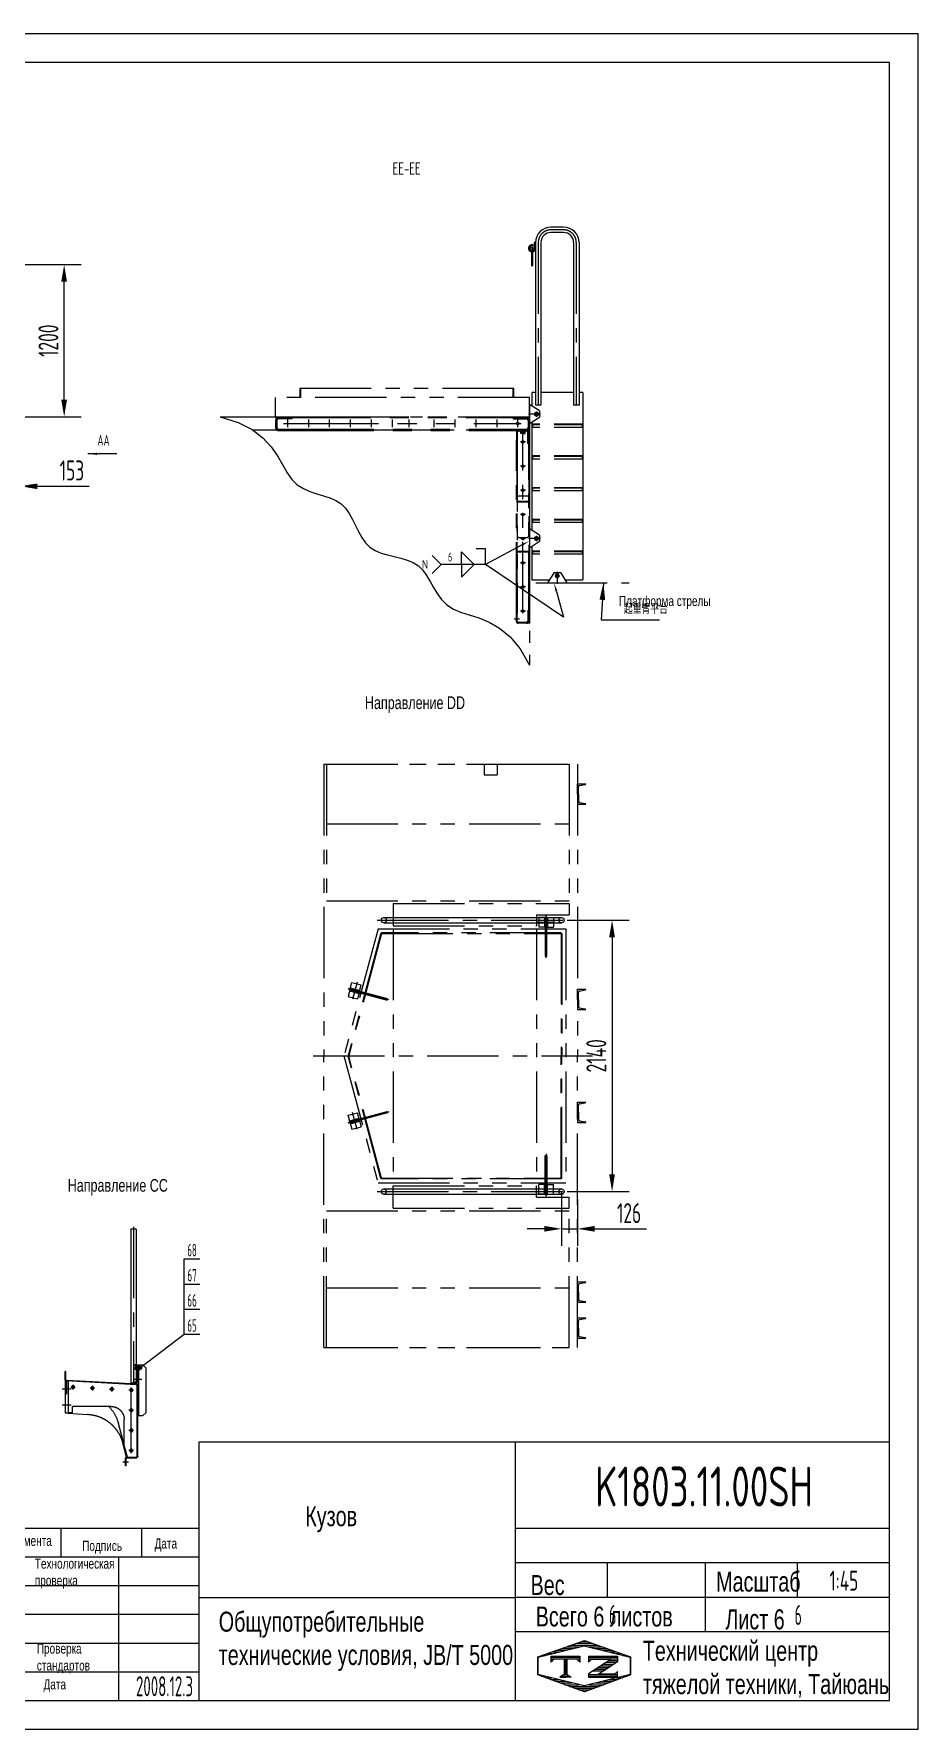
# Model space of a CAD drawing. Header units: millimetres. Extents: x 0 to 18900, y 0 to 13365.
# Drawn here: x 11930 to 18900, y 0 to 13365 of the extents above; entities that cross this region are included whole.
import ezdxf
from ezdxf.enums import TextEntityAlignment as Align

# ---------------------------------------------------------------- set-up
doc = ezdxf.new("R2010")
doc.units = ezdxf.units.MM
doc.header["$LTSCALE"] = 450
for name, pattern in [('F', [0.75, 0.5, -0.25]), ('G', [2, 1.25, -0.25, 0.25, -0.25]), ('K', [2.5, 1.25, -0.25, 0.25, -0.25, 0.25, -0.25])]:
    doc.linetypes.add(name, pattern=pattern)
for name, color, linetype in [('01', 7, 'Continuous'), ('02', 1, 'Continuous'), ('04', 2, 'F'), ('05', 4, 'G'), ('07', 6, 'K'), ('08', 1, 'Continuous'), ('11', 3, 'Continuous'), ('13', 3, 'Continuous'), ('THICK', 7, 'Continuous')]:
    doc.layers.add(name, color=color, linetype=linetype)
doc.styles.get("Standard").update_dxf_attribs({"font": 'isocp', "width": 0.707, "bigfont": 'intecad.shx'})
doc.dimstyles.new('INTE', dxfattribs={"dimscale": 45, "dimtxt": 3.5, "dimasz": 3, "dimexe": 3, "dimexo": 0, "dimgap": 1, "dimtad": 1, "dimdec": 0, "dimdsep": 46, "dimtxsty": 'Standard', "dimcen": 0, "dimclrd": 1, "dimclre": 1, "dimclrt": 3, "dimadec": 0, "dimazin": 0, "dimtfac": 1, "dimtdec": 0, "dimtmove": 0, "dimatfit": 0, "dimfxl": 1, "dimarcsym": 0})

# ---------------------------------------------------------------- blocks, each defined once
blk = doc.blocks.new('10')
at = {"layer": '07', "color": 6, "linetype": 'K'}
for p, q in [((10906, 5374), (10881, 5349)), ((10881, 4999), (10881, 5349)), ((10946, 5374), (10906, 5374)), ((10937, 4974), (10937, 5374)), ((10946, 4652), (10946, 5374)), ((10946, 5222), (11509, 5252)), ((10951, 5213), (10956, 5218)), ((10951, 4652), (10951, 5213)), ((10956, 5218), (11514, 5247)), ((11090, 5225), (11096, 5225)), ((11220, 5232), (11226, 5232)), ((11373, 5240), (11379, 5240)), ((11456, 5216), (11456, 5181)), ((11494, 5246), (11494, 4992)), ((11507, 5247), (11507, 5145)), ((11513, 5257), (11513, 5323)), ((11513, 5323), (11518, 5323)), ((11514, 5247), (11519, 5242)), ((11518, 5257), (11518, 5323)), ((11519, 5242), (11519, 4993)), ((10979, 5175), (11017, 5175)), ((10997, 4678), (10997, 5195)), ((11168, 5183), (11133, 5183)), ((11150, 5200), (11150, 5165)), ((11321, 5191), (11286, 5191)), ((11303, 5208), (11303, 5173)), ((11474, 5199), (11439, 5199)), ((11471, 5183), (11541, 5183)), ((11519, 5145), (11507, 5145)), ((10906, 4974), (10881, 4999)), ((10946, 4974), (10906, 4974)), ((10979, 5016), (11017, 5016)), ((11155, 5046), (11461, 5046)), ((11494, 4992), (11343, 4984)), ((11461, 4995), (11461, 5046)), ((11461, 4995), (11494, 4995)), ((11471, 5056), (11541, 5056)), ((11494, 4993), (11519, 4993)), ((10979, 4857), (11017, 4857)), ((11053, 4742), (11053, 4944)), ((11053, 4744), (11098, 4912)), ((10979, 4698), (11017, 4698)), ((11027, 4647), (11053, 4742)), ((11035, 4647), (11065, 4759)), ((11032, 4647), (10956, 4647)), ((11032, 4642), (10956, 4642)), ((11018, 4606), (11063, 4606)), ((11037, 4577), (11037, 4637)), ((11037, 4577), (11042, 4577)), ((11042, 4577), (11042, 4637))]:
    blk.add_line(p, q, dxfattribs=at)
for centre in [(10997, 5175), (11150, 5183), (11303, 5191), (11456, 5199), (10997, 5016), (10997, 4857), (10997, 4698)]:
    blk.add_circle(centre, 11, dxfattribs=at)
for centre, radius, start, end in [((10956, 5213), 10, 93, 180), ((10956, 5213), 5, 93, 180), ((11508, 5257), 10, 273, 0), ((11508, 5257), 5, 273, 0), ((11155, 4944), 102, 90, 180), ((11359, 4680), 305, 93, 165), ((11393, 4833), 305, 135.6993, 165), ((10956, 4652), 10, 180, 270), ((10956, 4652), 5, 180, 270), ((11032, 4637), 10, 0, 90), ((11032, 4637), 5, 0, 90)]:
    blk.add_arc(centre, radius, start, end, dxfattribs=at)
blk = doc.blocks.new('*D121')
at = {"layer": '08', "color": 1, "lineweight": -2}
for p, q in [((16135, 6378), (16623, 6378)), ((16488, 6243), (16488, 4373)), ((16135, 4238), (16623, 4238))]:
    blk.add_line(p, q, dxfattribs=at)
at = {"layer": '08', "color": 1}
for points in [[(16465, 6243), (16510, 6243), (16488, 6378)], [(16465, 4373), (16510, 4373), (16488, 4238)]]:
    blk.add_solid(points, dxfattribs=at)
at = {"layer": 'Defpoints', "color": 0}
for p in [(16135, 6378), (16135, 4238), (16488, 4238)]:
    blk.add_point(p, dxfattribs=at)
at = {"layer": '08', "color": 3, "insert": (16364, 5308), "char_height": 157.5, "attachment_point": 5, "rotation": 90}
blk.add_mtext('2140', dxfattribs=at)
blk = doc.blocks.new('*D122')
at = {"layer": '08', "color": 1, "lineweight": -2}
for p, q in [((16089, 4238), (16089, 3809)), ((16215, 4179), (16215, 3809)), ((15954, 3944), (15819, 3944)), ((16089, 3944), (16215, 3944)), ((16350, 3944), (16758, 3944))]:
    blk.add_line(p, q, dxfattribs=at)
at = {"layer": '08', "color": 1}
for points in [[(15954, 3967), (15954, 3922), (16089, 3944)], [(16350, 3967), (16350, 3922), (16215, 3944)]]:
    blk.add_solid(points, dxfattribs=at)
at = {"layer": 'Defpoints', "color": 0}
for p in [(16089, 4238), (16215, 4179), (16215, 3944)]:
    blk.add_point(p, dxfattribs=at)
at = {"layer": '08', "color": 3, "insert": (16622, 4068), "char_height": 157.5, "attachment_point": 5}
blk.add_mtext('126', dxfattribs=at)
blk = doc.blocks.new('12')
at = {"layer": '07', "color": 6, "linetype": 'K'}
for p, q in [((14946, 9408), (13260, 9408)), ((13260, 9408), (13260, 9337)), ((13265, 9408), (13265, 9337)), ((14941, 9337), (14941, 9408)), ((14946, 9337), (14946, 9408)), ((15068, 9337), (13068, 9337)), ((13161, 9164), (13161, 9105)), ((13326, 9164), (13326, 9105)), ((13491, 9164), (13491, 9105)), ((13656, 9164), (13656, 9105)), ((13821, 9164), (13821, 9105)), ((13986, 9164), (13986, 9105)), ((14119, 9164), (14119, 9105)), ((14316, 9164), (14316, 9105)), ((14481, 9164), (14481, 9105)), ((14646, 9164), (14646, 9105)), ((14811, 9164), (14811, 9105)), ((14976, 9164), (14976, 9105)), ((14966, 9064), (14966, 9002)), ((14966, 7635), (14966, 9002)), ((14966, 9002), (14972, 9002)), ((14969, 9072), (14969, 7565)), ((15063, 9072), (14969, 9072)), ((14971, 7635), (14971, 9002)), ((14982, 9072), (14972, 9062)), ((14972, 9064), (14972, 9002)), ((14972, 9002), (14972, 7635)), ((15049, 9078), (14980, 9078)), ((15049, 9072), (14980, 9072)), ((15037, 8988), (14999, 8988)), ((15001, 9054), (15001, 9072)), ((15017, 9054), (15001, 9054)), ((15007, 9054), (15007, 9072)), ((15017, 7637), (15017, 9087)), ((15017, 9054), (15034, 9054)), ((15027, 9054), (15027, 9072)), ((15034, 9054), (15034, 9072)), ((15047, 9072), (15057, 9062)), ((15057, 8976), (15057, 9064)), ((15057, 8976), (15063, 8976)), ((15063, 9078), (15063, 7559)), ((15063, 9078), (15068, 9078)), ((15063, 7565), (15063, 9072)), ((15063, 8976), (15063, 9064)), ((15068, 9078), (15068, 7559)), ((15068, 8968), (15068, 8971)), ((15068, 8968), (15068, 8714)), ((15037, 8797), (14999, 8797)), ((14972, 8552), (14982, 8562)), ((14982, 8562), (15053, 8562)), ((15037, 8607), (14999, 8607)), ((15053, 8562), (15063, 8552)), ((15068, 8613), (15068, 8616)), ((15068, 8613), (15068, 8359)), ((15063, 8519), (14972, 8519)), ((15063, 8513), (14972, 8513)), ((14982, 8519), (14982, 8513)), ((15053, 8519), (15053, 8513)), ((15037, 8416), (14999, 8416)), ((14972, 8245), (14982, 8235)), ((14982, 8235), (15053, 8235)), ((15037, 8226), (14999, 8226)), ((15053, 8235), (15063, 8245)), ((15063, 8124), (14972, 8124)), ((15063, 8118), (14972, 8118)), ((14982, 8124), (14982, 8118)), ((15037, 8035), (14999, 8035)), ((15053, 8124), (15053, 8118)), ((15037, 7845), (14999, 7845)), ((14966, 7635), (14972, 7635)), ((14966, 7573), (14966, 7635)), ((14972, 7573), (14972, 7635)), ((15037, 7654), (14999, 7654)), ((15057, 7661), (15063, 7661)), ((15057, 7661), (15057, 7573)), ((15063, 7661), (15063, 7573)), ((14991, 7591), (14949, 7591)), ((14969, 7565), (15063, 7565)), ((14982, 7565), (14972, 7575)), ((15049, 7565), (14980, 7565)), ((15049, 7559), (14980, 7559)), ((15047, 7565), (15057, 7575)), ((15063, 7559), (15068, 7559))]:
    blk.add_line(p, q, dxfattribs=at)
at = {"layer": '07', "color": 6, "linetype": 'K', "ltscale": 1.333333}
for p, q in [((13068, 9180), (13068, 9337)), ((15068, 9186), (15068, 9337)), ((13068, 9186), (15068, 9186)), ((13068, 9180), (13068, 9186)), ((13068, 9180), (15068, 9180)), ((13068, 9158), (13068, 9101)), ((13072, 9180), (13072, 9083)), ((13078, 9158), (13078, 9101)), ((13195, 9171), (13091, 9171)), ((13091, 9088), (15045, 9088)), ((13130, 9134), (15004, 9134)), ((13195, 9180), (13195, 9171)), ((13195, 9088), (13195, 9078)), ((14941, 9180), (14941, 9171)), ((14941, 9171), (15045, 9171)), ((14941, 9088), (14941, 9078)), ((14976, 9164), (14976, 9105)), ((15058, 9158), (15058, 9101)), ((15063, 9180), (15063, 9083)), ((15068, 9180), (15068, 9186)), ((15068, 9158), (15068, 9101)), ((13072, 9083), (15063, 9083)), ((13091, 9078), (15045, 9078)), ((13091, 9078), (13195, 9078)), ((15045, 9078), (14941, 9078))]:
    blk.add_line(p, q, dxfattribs=at)
at = {"layer": '07', "color": 6, "linetype": 'K', "ltscale": 0.833333}
for p, q in [((12632, 9185), (15068, 9185)), ((15068, 9185), (15068, 7228)), ((15068, 9185), (15068, 8387)), ((12883, 9084), (15068, 9084))]:
    blk.add_line(p, q, dxfattribs=at)
at = {"layer": '07', "color": 6, "linetype": 'K'}
blk.add_lwpolyline([(12632, 9185), (12773, 9141), (12883, 9085), (12968, 9019), (13032, 8949), (13082, 8878), (13122, 8809), (13158, 8745), (13196, 8692), (13239, 8651), (13288, 8620), (13339, 8597), (13393, 8579), (13445, 8563), (13496, 8547), (13543, 8527), (13585, 8500), (13619, 8465), (13649, 8424), (13674, 8377), (13698, 8329), (13722, 8281), (13747, 8234), (13776, 8193), (13811, 8158), (13852, 8132), (13899, 8112), (13950, 8097), (14002, 8084), (14055, 8072), (14105, 8057), (14152, 8037), (14194, 8011), (14229, 7976), (14258, 7934), (14286, 7888), (14313, 7840), (14342, 7792), (14375, 7747), (14415, 7706), (14465, 7672), (14525, 7647), (14595, 7625), (14671, 7601), (14751, 7568), (14834, 7520), (14916, 7451), (14995, 7356), (15068, 7228)], dxfattribs=at)
for centre in [(14976, 9134), (15017, 8988), (15017, 8797), (15017, 8607), (15017, 8416), (15017, 8226), (15017, 8035), (15017, 7845), (15017, 7654)]:
    blk.add_circle(centre, 9.5, dxfattribs=at)
at = {"layer": '07', "color": 6, "linetype": 'K', "ltscale": 1.333333}
for centre, radius, start, end in [((13091, 9158), 23, 145.6988, 180), ((13091, 9101), 23, 180, 214.3012), ((13091, 9158), 13, 90, 180), ((13091, 9101), 13, 180, 270), ((15045, 9158), 13, 0, 90), ((15045, 9101), 13, 270, 0), ((15045, 9158), 23, 0, 38.5), ((15045, 9101), 23, 321.5, 0), ((13091, 9101), 23, 231.5, 270), ((15045, 9101), 23, 270, 308.5)]:
    blk.add_arc(centre, radius, start, end, dxfattribs=at)
at = {"layer": '07', "color": 6, "linetype": 'K'}
for centre, radius, start, end in [((14980, 9064), 14, 90, 180), ((14980, 9064), 8, 90, 180), ((15049, 9064), 14, 0, 90), ((15049, 9064), 8, 0, 90), ((14980, 7573), 14, 180, 270), ((14980, 7573), 8, 180, 270), ((15049, 7573), 8, 270, 0), ((15049, 7573), 14, 270, 0)]:
    blk.add_arc(centre, radius, start, end, dxfattribs=at)
blk = doc.blocks.new('*U127', base_point=(15068, 8708))
at = {"layer": '01'}
for points in [[(14532, 8624), (14632, 8524), (14532, 8524)], [(14532, 8424), (14632, 8524), (14532, 8524)]]:
    blk.add_lwpolyline(points, close=True, dxfattribs=at)
at = {"layer": '02'}
blk.add_lwpolyline([(15068, 8708, 0, 16, 0), (15007, 8675, 16, 16, 0)], format="xyseb", dxfattribs=at)
for points in [[(14302, 8595), (14372, 8524), (14302, 8453)], [(15007, 8675), (14722, 8524), (14372, 8524)]]:
    blk.add_lwpolyline(points, dxfattribs=at)
at = {"layer": '13', "width": 1.010989}
blk.add_text('N', height=70, dxfattribs=at).set_placement((14222, 8489), (14268, 8489), align=Align.FIT)
at = {"layer": '13', "width": 0.707}
blk.add_text('6', height=70, dxfattribs=at).set_placement((14426, 8547))
blk = doc.blocks.new('*D131')
at = {"layer": '08', "color": 1, "lineweight": -2}
for p, q in [((11670, 10299), (11670, 9664)), ((11535, 9799), (11400, 9799)), ((11670, 9799), (11823, 9799)), ((11823, 9863), (11823, 9664)), ((11958, 9799), (12366, 9799))]:
    blk.add_line(p, q, dxfattribs=at)
at = {"layer": '08', "color": 1}
for points in [[(11535, 9821), (11535, 9776), (11670, 9799)], [(11958, 9821), (11958, 9776), (11823, 9799)]]:
    blk.add_solid(points, dxfattribs=at)
at = {"layer": 'Defpoints', "color": 0}
for p in [(11670, 10299), (11823, 9863), (11823, 9799)]:
    blk.add_point(p, dxfattribs=at)
at = {"layer": '08', "color": 3, "insert": (12230, 9923), "char_height": 157.5, "attachment_point": 5}
blk.add_mtext('153', dxfattribs=at)
blk = doc.blocks.new('*U135')
at = {"layer": '01'}
for p, q in [((0, 16), (-15, 8)), ((-15, 8), (-15, -8)), ((15, 8), (0, 16)), ((15, -8), (15, 8)), ((-15, -8), (0, -16)), ((0, -16), (15, -8))]:
    blk.add_line(p, q, dxfattribs=at)
blk.add_circle((0, 0), 8, dxfattribs=at)
at = {"layer": '02'}
blk.add_arc((0, 0), 10, 264.2551, 185.7395, dxfattribs=at)
at = {"layer": '05'}
for p, q in [((22, 0), (-19, 0)), ((0, 20), (0, -21))]:
    blk.add_line(p, q, dxfattribs=at)
blk = doc.blocks.new('*D145')
at = {"layer": '08', "color": 1, "lineweight": -2}
for p, q in [((10818, 11546), (12304, 11546)), ((12169, 10481), (12169, 11411)), ((10818, 10346), (12304, 10346))]:
    blk.add_line(p, q, dxfattribs=at)
at = {"layer": '08', "color": 1}
for points in [[(12146, 11411), (12191, 11411), (12169, 11546)], [(12146, 10481), (12191, 10481), (12169, 10346)]]:
    blk.add_solid(points, dxfattribs=at)
at = {"layer": 'Defpoints', "color": 0}
for p in [(10818, 11546), (12169, 11546), (10818, 10346)]:
    blk.add_point(p, dxfattribs=at)
at = {"layer": '08', "color": 3, "insert": (12045, 10946), "char_height": 157.5, "attachment_point": 5, "rotation": 90}
blk.add_mtext('1200', dxfattribs=at)
blk = doc.blocks.new('*U157')
at = {"layer": '01'}
for points in [[(415, 292), (25, 292)], [(415, 5), (415, 292)], [(25, 5), (415, 5)]]:
    blk.add_lwpolyline(points, dxfattribs=at)
at = {"layer": '02'}
for points in [[(420, 297), (0, 297)], [(420, 0), (420, 297)], [(0, 0), (420, 0)]]:
    blk.add_lwpolyline(points, dxfattribs=at)
blk = doc.blocks.new('*X161')
at = {"color": 0}
for p, q in [((127.06, 7.8), (132.06, 7.8)), ((127.06, 7.5), (132.06, 7.5)), ((127.06, 7.2), (127.32, 7.2)), ((128.77, 6), (130.57, 6)), ((129.23, 6.3), (131.04, 6.3)), ((129.7, 6.6), (131.51, 6.6)), ((130.16, 6.9), (131.98, 6.9)), ((130.62, 7.2), (132.06, 7.2)), ((127.84, 5.4), (129.64, 5.4)), ((128.3, 5.7), (130.1, 5.7))]:
    blk.add_line(p, q, dxfattribs=at)
blk = doc.blocks.new('*X162')
at = {"color": 0}
for p, q in [((127.06, 4.8), (132.06, 4.8)), ((127.06, 4.5), (132.06, 4.5)), ((131.84, 5.1), (132.06, 5.1))]:
    blk.add_line(p, q, dxfattribs=at)
blk = doc.blocks.new('*X160')
at = {"color": 0}
for p, q in [((122.34, 4.5), (123.72, 4.5)), ((122.82, 4.8), (123.24, 4.8))]:
    blk.add_line(p, q, dxfattribs=at)
blk = doc.blocks.new('*X159')
at = {"color": 0}
for p, q in [((120.53, 7.8), (125.53, 7.8)), ((120.53, 7.5), (125.53, 7.5)), ((120.53, 7.2), (120.79, 7.2)), ((125.27, 7.2), (125.53, 7.2))]:
    blk.add_line(p, q, dxfattribs=at)
blk = doc.blocks.new('*X158')
at = {"color": 0}
for p, q in [((121.52, 9), (123.12, 9)), ((122.38, 9.3), (124.32, 9.3)), ((123.24, 9.6), (125.52, 9.6)), ((124.1, 9.9), (128.52, 9.9)), ((124.97, 10.2), (127.67, 10.2)), ((125.83, 10.5), (126.82, 10.5)), ((127.02, 9.6), (129.37, 9.6)), ((128.22, 9.3), (130.22, 9.3)), ((129.42, 9), (131.07, 9)), ((118.22, 7.8), (118.32, 7.8)), ((118.22, 7.5), (118.27, 7.5)), ((118.22, 7.2), (118.27, 7.2)), ((118.22, 6.9), (118.27, 6.9)), ((118.22, 6.6), (118.27, 6.6)), ((118.22, 6.3), (118.27, 6.3)), ((118.22, 6), (118.27, 6)), ((118.94, 8.1), (119.52, 8.1)), ((119.8, 8.4), (120.72, 8.4)), ((120.66, 8.7), (121.92, 8.7)), ((130.62, 8.7), (131.92, 8.7)), ((131.82, 8.4), (132.77, 8.4)), ((133.02, 8.1), (133.62, 8.1)), ((134.22, 7.8), (134.32, 7.8)), ((134.27, 7.5), (134.32, 7.5)), ((134.27, 7.2), (134.32, 7.2)), ((134.27, 6.9), (134.32, 6.9)), ((134.27, 6.6), (134.32, 6.6)), ((134.27, 6.3), (134.32, 6.3)), ((134.27, 6), (134.32, 6)), ((118.22, 5.7), (118.27, 5.7)), ((118.22, 5.4), (118.27, 5.4)), ((118.22, 5.1), (118.27, 5.1)), ((118.22, 4.8), (118.27, 4.8)), ((118.79, 4.5), (119.42, 4.5)), ((119.61, 4.2), (120.62, 4.2)), ((120.43, 3.9), (121.82, 3.9)), ((121.26, 3.6), (123.02, 3.6)), ((122.08, 3.3), (124.22, 3.3)), ((122.91, 3), (125.42, 3)), ((127.12, 3), (129.7, 3)), ((128.32, 3.3), (130.51, 3.3)), ((129.52, 3.6), (131.32, 3.6)), ((130.72, 3.9), (132.14, 3.9)), ((131.92, 4.2), (132.95, 4.2)), ((133.12, 4.5), (133.76, 4.5)), ((134.27, 5.7), (134.32, 5.7)), ((134.27, 5.4), (134.32, 5.4)), ((134.27, 5.1), (134.32, 5.1)), ((134.27, 4.8), (134.32, 4.8)), ((123.73, 2.7), (128.89, 2.7)), ((124.55, 2.4), (128.07, 2.4)), ((125.38, 2.1), (127.26, 2.1)), ((126.2, 1.8), (126.45, 1.8))]:
    blk.add_line(p, q, dxfattribs=at)

msp = doc.modelspace()

# ---------------------------------------------------------------- linework, layer by layer
for p, q in [((15853.1, 11661), (15853.1, 11539.1)), ((15860.5, 11661), (15860.5, 11539.1)), ((15874.8, 11720.3), (15874.8, 11675.3)), ((15917, 10393), (15836, 10443.5)), ((15836, 10443.5), (15836, 10291.5)), ((15917, 10342), (15836, 10291.5)), ((15917, 10393), (15917, 10342)), ((15917, 9413), (15836, 9463.5)), ((15836, 9463.5), (15836, 9311.5)), ((15917, 9362), (15836, 9311.5)), ((15917, 9413), (15917, 9362)), ((16030.5, 9118.5), (15980, 9037.5)), ((16030.5, 9118.5), (16081.5, 9118.5)), ((16081.5, 9118.5), (16132, 9037.5)), ((15980, 9037.5), (16132, 9037.5)), ((12737.8, 2871.8), (12715.8, 2871.8)), ((12715.8, 2871.8), (12715.8, 2866.8)), ((12737.8, 2866.8), (12715.8, 2866.8)), ((12743.8, 2742.8), (12743.8, 2860.8)), ((12748.8, 2742.8), (12748.8, 2860.8)), ((12715.8, 2736.8), (12737.8, 2736.8)), ((12715.8, 2736.8), (12715.8, 2731.8)), ((12715.8, 2731.8), (12737.8, 2731.8))]:
    msp.add_line(p, q)
for centre, radius, start, end in [((15856.8, 11661), 3.7, 0, 180), ((15856.8, 11539.1), 3.7, 180, 0), ((12737.8, 2860.8), 11, 0, 90), ((12737.8, 2860.8), 6, 0, 90), ((12737.8, 2742.8), 6, 270, 0), ((12737.8, 2742.8), 11, 270, 0)]:
    msp.add_arc(centre, radius, start, end)
at = {"layer": '01'}
for p, q in [((16106, 11841.5), (16006, 11841.5)), ((16106, 11799.2), (16006, 11799.2)), ((15884.8, 11720.3), (15884.8, 10437.5)), ((15927.1, 11720.3), (15927.1, 10437.5)), ((16184.8, 11720.3), (16184.8, 10437.5)), ((16227.1, 11720.3), (16227.1, 10437.5)), ((15856, 10537.5), (15856, 10431)), ((15927.1, 10437.5), (15884.8, 10437.5)), ((16184.8, 10537.5), (15927.1, 10537.5)), ((16227.1, 10437.5), (16184.8, 10437.5)), ((16256, 10537.5), (16227.1, 10537.5)), ((16256, 10537.5), (16256, 9061.5)), ((15856, 10303.9), (15856, 9451)), ((15856, 9323.9), (15856, 9061.5)), ((15856, 9061.5), (15995, 9061.5)), ((16117, 9061.5), (16256, 9061.5)), ((14688.9, 6398.9), (16088.9, 6398.9)), ((14688.9, 6356.9), (16088.9, 6356.9)), ((14688.9, 4258.9), (16088.9, 4258.9)), ((14688.9, 4216.9), (16088.9, 4216.9)), ((12737.7, 2858.5), (12728.9, 2858.5)), ((12728.9, 2858.5), (12728.9, 2846.8)), ((12728.9, 2853.8), (12737.7, 2853.8)), ((12728.9, 2835.1), (12728.9, 2846.8)), ((12728.9, 2839.8), (12737.7, 2839.8)), ((12737.7, 2835.1), (12728.9, 2835.1)), ((12737.7, 2846.8), (12737.7, 2858.5)), ((12737.7, 2857.5), (12741.3, 2857.5)), ((12737.7, 2846.8), (12737.7, 2857.5)), ((12741.3, 2846.8), (12737.7, 2848.9)), ((12737.7, 2846.8), (12737.7, 2836.1)), ((12737.7, 2846.8), (12737.7, 2835.1)), ((12737.7, 2846.8), (12741.3, 2844.7)), ((12737.7, 2836.1), (12741.3, 2836.1)), ((12743.8, 2860.8), (12741.3, 2860.8)), ((12741.3, 2860.8), (12741.3, 2846.8)), ((12741.3, 2857.5), (12741.3, 2846.8)), ((12741.3, 2836.1), (12741.3, 2846.8)), ((12741.3, 2832.8), (12741.3, 2846.8)), ((12743.8, 2832.8), (12741.3, 2832.8)), ((12743.8, 2846.8), (12743.8, 2860.8)), ((12743.8, 2846.8), (12743.8, 2832.8)), ((12748.8, 2853.8), (12757.8, 2853.8)), ((12748.8, 2839.8), (12757.8, 2839.8)), ((12757.8, 2858.5), (12770.6, 2858.5)), ((12757.8, 2846.8), (12757.8, 2858.5)), ((12757.8, 2853.8), (12770.6, 2853.8)), ((12757.8, 2846.8), (12757.8, 2835.1)), ((12757.8, 2839.8), (12770.6, 2839.8)), ((12757.8, 2835.1), (12770.6, 2835.1)), ((12770.6, 2858.5), (12770.6, 2846.8)), ((12770.6, 2853.8), (12777.7, 2853.8)), ((12770.6, 2835.1), (12770.6, 2846.8)), ((12770.6, 2839.8), (12777.7, 2839.8)), ((12777.7, 2853.8), (12777.7, 2846.8)), ((12777.7, 2839.8), (12777.7, 2846.8))]:
    msp.add_line(p, q, dxfattribs=at)
at = {"layer": '01', "color": 7, "linetype": 'Continuous'}
for p, q in [((15884.8, 11720.3), (15874.8, 11720.3)), ((15884.8, 11720.3), (15884.8, 11675.3)), ((15884.8, 10537.5), (15856, 10537.5)), ((15490.1, 9306.1), (15416.3, 9306.1)), ((15490.1, 9182.4), (15490.1, 9306.1)), ((12736.8, 3941.8), (12694.8, 3941.8)), ((12694.8, 3941.8), (12694.8, 2726.8)), ((12736.8, 3941.8), (12736.8, 2871.8)), ((12736.8, 2866.8), (12736.8, 2858.5)), ((12736.8, 2835.1), (12736.8, 2736.8)), ((12736.8, 2726.8), (12694.8, 2726.8)), ((12736.8, 2731.8), (12736.8, 2726.8))]:
    msp.add_line(p, q, dxfattribs=at)
at = {"layer": '01'}
for points in [[(15300.1, 9282.4), (15400.1, 9182.4), (15300.1, 9182.4)], [(15300.1, 9082.4), (15400.1, 9182.4), (15300.1, 9182.4)]]:
    msp.add_lwpolyline(points, close=True, dxfattribs=at)
for centre in [(14688.9, 6377.9), (16088.9, 6377.9), (14688.9, 4237.9), (16088.9, 4237.9)]:
    msp.add_circle(centre, 21, dxfattribs=at)
at = {"layer": '01', "color": 7, "linetype": 'Continuous'}
for centre, radius, start, end in [((16006, 11720.3), 121.2, 90, 180), ((16006, 11720.3), 78.8, 90, 180), ((16106, 11720.3), 121.2, 0, 90), ((16106, 11720.3), 78.8, 0, 90), ((15856.8, 11675.3), 28, 82.40536, 262.40536), ((15856.8, 11675.3), 18, 82.40536, 258.13608), ((15859.9, 11698.1), 5, 262.40536, 82.40536), ((15856.8, 11675.3), 28, 277.59464, 0), ((15856.8, 11675.3), 18, 281.86392, 0)]:
    msp.add_arc(centre, radius, start, end, dxfattribs=at)
at = {"layer": '02'}
for p, q in [((12582.8, 10054.4), (12354.8, 10054.4)), ((13115, 3508.6), (13115, 3706.5)), ((13115, 3706.5), (13239, 3706.5)), ((13115, 3310.6), (13115, 3508.6)), ((13115, 3508.6), (13239, 3508.6)), ((13115, 3112.6), (13115, 3310.6)), ((13115, 3310.6), (13239, 3310.6)), ((12761.4, 2846.8), (13115, 3112.6)), ((13115, 3112.6), (13239, 3112.6)), ((12757.8, 2852.4), (12748.8, 2852.4)), ((12757.8, 2841.2), (12748.8, 2841.2)), ((12777.7, 2852.4), (12770.6, 2852.4)), ((12777.7, 2841.2), (12770.6, 2841.2))]:
    msp.add_line(p, q, dxfattribs=at)
for points in [[(12426.8, 10054.4, 18, 0, 0), (12354.8, 10054.4, 0, 0, 0)], [(16030.4, 9037.5, 0, 16, 0), (16049.3, 8970.1, 16, 16, 0)]]:
    msp.add_lwpolyline(points, format="xyseb", dxfattribs=at)
msp.add_lwpolyline([(16049.3, 8970.1), (16106.2, 8766.9), (15490.1, 9182.4), (15140.1, 9182.4)], dxfattribs=at)
at = {"layer": '04', "color": 2, "linetype": 'F'}
for p, q in [((16256, 10287.5), (15856, 10287.5)), ((16256, 10282.5), (15856, 10282.5)), ((16256, 10262.5), (15856, 10262.5)), ((15861, 10282.5), (15861, 10262.5)), ((16251, 10282.5), (16251, 10262.5)), ((16256, 10037.5), (15856, 10037.5)), ((16256, 10032.5), (15856, 10032.5)), ((15861, 10032.5), (15861, 10012.5)), ((16251, 10032.5), (16251, 10012.5)), ((16256, 10012.5), (15856, 10012.5)), ((16256, 9787.5), (15856, 9787.5)), ((16256, 9782.5), (15856, 9782.5)), ((16256, 9762.5), (15856, 9762.5)), ((15861, 9782.5), (15861, 9762.5)), ((16251, 9782.5), (16251, 9762.5)), ((16256, 9537.5), (15856, 9537.5)), ((16256, 9532.5), (15856, 9532.5)), ((16256, 9512.5), (15856, 9512.5)), ((15861, 9532.5), (15861, 9512.5)), ((16251, 9532.5), (16251, 9512.5)), ((16256, 9287.5), (15856, 9287.5)), ((16256, 9282.5), (15856, 9282.5)), ((16256, 9262.5), (15856, 9262.5)), ((15861, 9282.5), (15861, 9262.5)), ((16251, 9282.5), (16251, 9262.5)), ((12743.8, 2854.8), (12748.8, 2854.8)), ((12743.8, 2838.8), (12748.8, 2838.8)), ((12743.8, 2764.8), (12748.8, 2764.8)), ((12743.8, 2748.8), (12748.8, 2748.8))]:
    msp.add_line(p, q, dxfattribs=at)
at = {"layer": '05', "color": 142, "linetype": 'G'}
for p, q in [((16106, 11820.3), (16006, 11820.3)), ((15906, 11720.3), (15906, 10437.5)), ((16206, 11720.3), (16206, 10437.5))]:
    msp.add_line(p, q, dxfattribs=at)
at = {"layer": '05'}
for p, q in [((15874.8, 11675.3), (15831.3, 11675.3)), ((12722.8, 2846.8), (12743.4, 2846.8)), ((12783.3, 2846.8), (12739.4, 2846.8))]:
    msp.add_line(p, q, dxfattribs=at)
at = {"layer": '05', "color": 4, "linetype": 'G'}
for p, q in [((15856.8, 11684.9), (15856.8, 11663.6)), ((15879.8, 11720.3), (15879.8, 11675.3)), ((15922.8, 10367.5), (15828.2, 10367.5)), ((15922.8, 9387.5), (15828.2, 9387.5)), ((16056, 9124.3), (16056, 9029.6)), ((14635.9, 6377.9), (16135.2, 6377.9)), ((14131.2, 5307.9), (16333.7, 5307.9)), ((14635.9, 4237.9), (16135.2, 4237.9)), ((12715.8, 3959), (12715.8, 2726.8)), ((12782.2, 2846.8), (12715.8, 2846.8)), ((12782.2, 2756.8), (12719.5, 2756.8))]:
    msp.add_line(p, q, dxfattribs=at)
at = {"layer": '05'}
for centre, radius, start, end in [((16006, 11720.3), 100, 90, 180), ((16106, 11720.3), 100, 0, 90), ((15856.8, 11675.3), 23, 77.51974, 0)]:
    msp.add_arc(centre, radius, start, end, dxfattribs=at)
at = {"layer": '07', "color": 6, "linetype": 'K'}
for p, q in [((15886, 9037.5), (16622.7, 9037.5)), ((14214.8, 7606.9), (16214.8, 7606.9)), ((14214.8, 7606.9), (14214.8, 5307.9)), ((14235.8, 7606.5), (15479.8, 7606.5)), ((14235.8, 7606.5), (14235.8, 6528.8)), ((15479.8, 7606.5), (15479.8, 7523.5)), ((15479.8, 7523.5), (15581.8, 7523.5)), ((15581.8, 7606.5), (16148.8, 7606.5)), ((15581.8, 7606.5), (15581.8, 7523.5)), ((16148.8, 7606.5), (16148.8, 6528.8)), ((16214.8, 7606.9), (16214.8, 5310.9)), ((16212.7, 7371.4), (16224.9, 7371.4)), ((16214.8, 7451.4), (16279.8, 7451.4)), ((16214.8, 7371.4), (16214.8, 7451.4)), ((16214.8, 7371.4), (16214.8, 7291.4)), ((16223.3, 7371.4), (16223.3, 7428.3)), ((16223.3, 7371.4), (16223.3, 7314.5)), ((16231.4, 7438.1), (16275.7, 7446.5)), ((16214.8, 7291.4), (16279.8, 7291.4)), ((16231.4, 7304.7), (16275.7, 7296.3)), ((14235.8, 7137.3), (16148.8, 7137.3)), ((14235.8, 6528.8), (16148.8, 6528.8)), ((14762.8, 6509.8), (16148.8, 6509.8)), ((14762.8, 6509.8), (14762.8, 6331.8)), ((15890.8, 6420.8), (15890.8, 6331.8)), ((15890.8, 6420.8), (16148.8, 6420.8)), ((16148.8, 6509.8), (16148.8, 6420.8)), ((14642.7, 6308.9), (14374.5, 5307.9)), ((14642.7, 6308.9), (16123.8, 6308.9)), ((14762.8, 6331.8), (15890.8, 6331.8)), ((14762.8, 6308.9), (14762.8, 4306.9)), ((15890.8, 6308.9), (15890.8, 4306.9)), ((16034.6, 6359.9), (15900.9, 6359.9)), ((15909.8, 6397.9), (15909.8, 6321.9)), ((15960.8, 6397.9), (15909.8, 6397.9)), ((15960.8, 6321.9), (15909.8, 6321.9)), ((15954.8, 6397.9), (15954.8, 6321.9)), ((15960.8, 6397.9), (15960.8, 6321.9)), ((15961.3, 6397.9), (15961.3, 6092.9)), ((15973.3, 6397.9), (15961.3, 6397.9)), ((15973.3, 6346.9), (15961.3, 6346.9)), ((15967.3, 6414.8), (15967.3, 6306)), ((15967.3, 6081.3), (15967.3, 6413.8)), ((15973.3, 6092.9), (15973.3, 6397.9)), ((15973.8, 6397.9), (15973.8, 6321.9)), ((15973.8, 6397.9), (16024.8, 6397.9)), ((15973.8, 6321.9), (16024.8, 6321.9)), ((15979.8, 6397.9), (15979.8, 6321.9)), ((16024.8, 6397.9), (16024.8, 6321.9)), ((16123.8, 6308.9), (16123.8, 4306.9)), ((14665.5, 6274.2), (14407.3, 5310.5)), ((14670.3, 6272.9), (14412.1, 5309.2)), ((14665.5, 6274.2), (14670.3, 6272.9)), ((16087.8, 6277.9), (14670.3, 6277.9)), ((14670.3, 6277.9), (14670.3, 6272.9)), ((14670.3, 6272.9), (16092.8, 6272.9)), ((16087.8, 6277.9), (16087.8, 5307.9)), ((16092.8, 6272.9), (16092.8, 5307.9)), ((15973.3, 6143.9), (15961.3, 6143.9)), ((15961.3, 6092.9), (15973.3, 6092.9)), ((14424.3, 5837.7), (14437.5, 5887)), ((14437.5, 5887), (14510.9, 5867.3)), ((14477.5, 5889.4), (14441.3, 5754.3)), ((14406.3, 5835.8), (14511.4, 5807.6)), ((14728.4, 5749.5), (14407.3, 5835.5)), ((14421, 5825.1), (14407.8, 5775.9)), ((14407.8, 5775.9), (14481.2, 5756.2)), ((14419.4, 5819.4), (14492.8, 5799.7)), ((14421, 5825.1), (14494.4, 5805.5)), ((14424.2, 5837.2), (14421.1, 5825.6)), ((14421.1, 5825.6), (14715.7, 5746.7)), ((14718.8, 5758.3), (14424.2, 5837.2)), ((14424.3, 5837.7), (14497.7, 5818)), ((14425.9, 5843.5), (14499.3, 5823.8)), ((14473.5, 5824), (14470.3, 5812.4)), ((14494.4, 5805.5), (14481.2, 5756.2)), ((14497.7, 5818), (14510.9, 5867.3)), ((14669.5, 5771.5), (14666.4, 5759.9)), ((14715.7, 5746.7), (14718.8, 5758.3)), ((16212.7, 5752.4), (16224.9, 5752.4)), ((16214.8, 5832.4), (16279.8, 5832.4)), ((16214.8, 5752.4), (16214.8, 5832.4)), ((16214.8, 5752.4), (16214.8, 5672.4)), ((16223.3, 5752.4), (16223.3, 5809.3)), ((16223.3, 5752.4), (16223.3, 5695.5)), ((16231.4, 5819.1), (16275.7, 5827.5)), ((16214.8, 5672.4), (16279.8, 5672.4)), ((16231.4, 5685.7), (16275.7, 5677.3)), ((14214.8, 3008.9), (14214.8, 5307.9)), ((14374.5, 5307.9), (14642.7, 4306.9)), ((14665.5, 4341.6), (14407.3, 5305.3)), ((14670.3, 4342.9), (14412.1, 5306.6)), ((16087.8, 4337.9), (16087.8, 5307.9)), ((16092.8, 4342.9), (16092.8, 5307.9)), ((16214.8, 3008.9), (16214.8, 5304.9)), ((14728.4, 4866.3), (14407.3, 4780.2)), ((14407.8, 4839.9), (14481.2, 4859.6)), ((14421, 4790.6), (14407.8, 4839.9)), ((14419.4, 4796.4), (14492.8, 4816.1)), ((14421.1, 4790.2), (14715.7, 4869.1)), ((14718.8, 4857.5), (14424.2, 4778.6)), ((14477.5, 4726.3), (14441.3, 4861.5)), ((14494.4, 4810.3), (14481.2, 4859.6)), ((14669.5, 4844.3), (14666.4, 4855.9)), ((14715.7, 4869.1), (14718.8, 4857.5)), ((16212.7, 4863.4), (16224.9, 4863.4)), ((16214.8, 4943.4), (16279.8, 4943.4)), ((16214.8, 4863.4), (16214.8, 4943.4)), ((16214.8, 4863.4), (16214.8, 4783.4)), ((16223.3, 4863.4), (16223.3, 4920.3)), ((16223.3, 4863.4), (16223.3, 4806.5)), ((16231.4, 4930.1), (16275.7, 4938.5)), ((14406.3, 4780), (14511.4, 4808.1)), ((14421, 4790.6), (14494.4, 4810.3)), ((14424.2, 4778.6), (14421.1, 4790.2)), ((14424.3, 4778.1), (14497.7, 4797.7)), ((14424.3, 4778.1), (14437.5, 4728.8)), ((14425.9, 4772.3), (14499.3, 4792)), ((14437.5, 4728.8), (14510.9, 4748.5)), ((14473.5, 4791.8), (14470.3, 4803.3)), ((14497.7, 4797.7), (14510.9, 4748.5)), ((16214.8, 4783.4), (16279.8, 4783.4)), ((16231.4, 4796.7), (16275.7, 4788.3)), ((15961.3, 4217.9), (15961.3, 4522.9)), ((15961.3, 4522.9), (15973.3, 4522.9)), ((15973.3, 4471.9), (15961.3, 4471.9)), ((15967.3, 4534.4), (15967.3, 4202)), ((15973.3, 4522.9), (15973.3, 4217.9)), ((14642.7, 4306.9), (16123.8, 4306.9)), ((14665.5, 4341.6), (14670.3, 4342.9)), ((14670.3, 4342.9), (16092.8, 4342.9)), ((14670.3, 4337.9), (14670.3, 4342.9)), ((16087.8, 4337.9), (14670.3, 4337.9)), ((14762.8, 4284), (15890.8, 4284)), ((14762.8, 4106), (14762.8, 4284)), ((15890.8, 4195), (15890.8, 4284)), ((15909.8, 4217.9), (15909.8, 4293.9)), ((15960.8, 4293.9), (15909.8, 4293.9)), ((15954.8, 4217.9), (15954.8, 4293.9)), ((15960.8, 4217.9), (15960.8, 4293.9)), ((15967.3, 4201), (15967.3, 4309.8)), ((15973.8, 4217.9), (15973.8, 4293.9)), ((15973.8, 4293.9), (16024.8, 4293.9)), ((15979.8, 4217.9), (15979.8, 4293.9)), ((16024.8, 4217.9), (16024.8, 4293.9)), ((15890.8, 4195), (16148.8, 4195)), ((16034.6, 4255.9), (15900.9, 4255.9)), ((15960.8, 4217.9), (15909.8, 4217.9)), ((15973.3, 4268.9), (15961.3, 4268.9)), ((15973.3, 4217.9), (15961.3, 4217.9)), ((15973.8, 4217.9), (16024.8, 4217.9)), ((16148.8, 4106), (16148.8, 4195)), ((14235.8, 4087), (16148.8, 4087)), ((14235.8, 3009.3), (14235.8, 4087)), ((14762.8, 4106), (16148.8, 4106)), ((16148.8, 3009.3), (16148.8, 4087)), ((14235.8, 3478.4), (16148.8, 3478.4)), ((16214.8, 3525.4), (16279.8, 3525.4)), ((16214.8, 3445.4), (16214.8, 3525.4)), ((16223.3, 3445.4), (16223.3, 3502.3)), ((16231.4, 3512.1), (16275.7, 3520.5)), ((16212.7, 3445.4), (16224.9, 3445.4)), ((16214.8, 3445.4), (16214.8, 3365.4)), ((16214.8, 3365.4), (16279.8, 3365.4)), ((16223.3, 3445.4), (16223.3, 3388.5)), ((16231.4, 3378.7), (16275.7, 3370.3)), ((16214.8, 3241.4), (16279.8, 3241.4)), ((16214.8, 3161.4), (16214.8, 3241.4)), ((16223.3, 3161.4), (16223.3, 3218.3)), ((16231.4, 3228.1), (16275.7, 3236.5)), ((16212.7, 3161.4), (16224.9, 3161.4)), ((16214.8, 3161.4), (16214.8, 3081.4)), ((16214.8, 3081.4), (16279.8, 3081.4)), ((16223.3, 3161.4), (16223.3, 3104.5)), ((16231.4, 3094.7), (16275.7, 3086.3)), ((14214.8, 3008.9), (16214.8, 3008.9)), ((14235.8, 3009.3), (16148.8, 3009.3))]:
    msp.add_line(p, q, dxfattribs=at)
for centre, radius, start, end in [((16233.3, 7428.3), 10, 100.70564, 180), ((16274.8, 7451.4), 5, 280.70564, 0), ((16233.3, 7314.5), 10, 180, 259.29436), ((16274.8, 7291.4), 5, 360, 79.29436), ((16233.3, 5809.3), 10, 100.70564, 180), ((16274.8, 5832.4), 5, 280.70564, 0), ((16233.3, 5695.5), 10, 180, 259.29436), ((16274.8, 5672.4), 5, 360, 79.29436), ((14416.9, 5307.9), 10, 165, 195), ((14416.9, 5307.9), 10, 165, 195), ((14416.9, 5307.9), 5, 165, 195), ((14416.9, 5307.9), 5, 165, 195), ((16233.3, 4920.3), 10, 100.70564, 180), ((16274.8, 4943.4), 5, 280.70564, 0), ((16233.3, 4806.5), 10, 180, 259.29436), ((16274.8, 4783.4), 5, 360, 79.29436), ((16233.3, 3502.3), 10, 100.70564, 180), ((16274.8, 3525.4), 5, 280.70564, 0), ((16233.3, 3388.5), 10, 180, 259.29436), ((16274.8, 3365.4), 5, 360, 79.29436), ((16233.3, 3218.3), 10, 100.70564, 180), ((16274.8, 3241.4), 5, 280.70564, 0), ((16233.3, 3104.5), 10, 180, 259.29436), ((16274.8, 3081.4), 5, 360, 79.29436)]:
    msp.add_arc(centre, radius, start, end, dxfattribs=at)
at = {"layer": 'THICK'}
for p, q in [((13233.4, 225), (13233.4, 2265.6)), ((13233.4, 2265.6), (18675, 2265.6)), ((15727.5, 225), (15727.5, 2265.6)), ((18675, 225), (18675, 2265.6)), ((10512.6, 1585.4), (13233.4, 1585.4)), ((12145.1, 1358.7), (12145.1, 1585.4)), ((12780, 1358.7), (12780, 1585.4)), ((15727.5, 1585.4), (18675, 1585.4)), ((10512.6, 1358.7), (13233.4, 1358.7)), ((12598.6, 225), (12598.6, 1358.7)), ((15727.5, 1313.3), (18675, 1313.3)), ((16453, 1041.2), (16453, 1313.3)), ((17223.9, 769.2), (17223.9, 1313.3)), ((17949.5, 1041.2), (17949.5, 1313.3)), ((13233.4, 1037.3), (15727.5, 1037.3)), ((15727.5, 1041.2), (18675, 1041.2)), ((15727.5, 769.2), (18675, 769.2)), ((10512.6, 225), (18675, 225))]:
    msp.add_line(p, q, dxfattribs=at)
at = {"layer": 'THICK', "color": 3}
for p, q in [((10512.6, 1131.9), (13233.4, 1131.9)), ((10512.6, 905.2), (13233.4, 905.2)), ((10512.6, 678.5), (13233.4, 678.5)), ((15902.2, 569.9), (16269.7, 697.9)), ((16269.7, 697.9), (16632.5, 569.9)), ((15902.2, 427.4), (15902.2, 569.9)), ((15904.5, 567), (16267.3, 657.7)), ((15904.5, 431), (15904.5, 567)), ((16007, 528.8), (16007, 574.1)), ((16007, 574.1), (16233.7, 574.1)), ((16029.7, 551.5), (16007, 528.8)), ((16211, 551.5), (16029.7, 551.5)), ((16110.4, 551.7), (16110.4, 427.3)), ((16120.3, 551.7), (16120.3, 427.3)), ((16131.7, 551.7), (16131.7, 427.3)), ((16233.7, 528.8), (16211, 551.5)), ((16233.7, 574.1), (16233.7, 528.8)), ((16267.3, 657.7), (16630.1, 567)), ((16303.1, 574.1), (16303.1, 528.8)), ((16303.1, 574.1), (16529.9, 574.1)), ((16303.1, 528.8), (16325.8, 551.5)), ((16481.7, 551.5), (16303.1, 435.9)), ((16325.8, 551.5), (16481.7, 551.5)), ((16529.9, 574.1), (16529.9, 528.8)), ((16630.1, 567), (16630.1, 431)), ((16632.5, 569.9), (16632.5, 427.4)), ((10512.6, 451.7), (13233.4, 451.7)), ((16269.7, 293.5), (15902.2, 427.4)), ((16267.3, 340.3), (15904.5, 431)), ((16120.3, 437.7), (16076.4, 410)), ((16076.4, 410), (16120.3, 410)), ((16120.3, 437.7), (16164.3, 410)), ((16164.3, 410), (16120.3, 410)), ((16630.1, 431), (16267.3, 340.3)), ((16632.5, 427.4), (16269.7, 293.5)), ((16303.1, 435.9), (16303.1, 410)), ((16303.1, 410), (16529.9, 410)), ((16413.7, 454.9), (16379.1, 432.7)), ((16507.2, 432.7), (16379.1, 432.7)), ((16529.9, 529.2), (16413.7, 454.9)), ((16529.9, 455.4), (16507.2, 432.7)), ((16529.9, 410), (16529.9, 455.4))]:
    msp.add_line(p, q, dxfattribs=at)

# ---------------------------------------------------------------- block references
for p in [(15892, 10367.5), (15892, 9387.5)]:
    msp.add_blockref('*U135', p)
at = {"rotation": 90}
msp.add_blockref('*U135', (16056, 9093.5), dxfattribs=at)
at = {"layer": '01', "xscale": 45, "yscale": 45, "zscale": 45}
msp.add_blockref('*U157', (0, 0), dxfattribs=at)
at = {"layer": '04'}
for name, p in [('12', (767.6, 1160.1)), ('*U127', (15836, 9366.7))]:
    msp.add_blockref(name, p, dxfattribs=at)
at = {"layer": '07', "xscale": -1}
msp.add_blockref('10', (23695, -2502.5), dxfattribs=at)
at = {"layer": 'THICK', "color": 3, "xscale": 45.34648272000055, "yscale": 45.34648271999959, "zscale": 45.34648272}
for name in ['*X158', '*X159', '*X161', '*X160', '*X162']:
    msp.add_blockref(name, (10541.3, 213.9), dxfattribs=at)

# ---------------------------------------------------------------- texts
at = {"layer": '01', "attachment_point": 1}
for s, insert, char_height in [('{\\fArial|b0|i0|c204|p34;\\C3;Платформа стрелы}', (16541.9, 8934.2), 80), ('{\\fArial|b0|i0|c204|p34;\\C3;Направление \\fArial|b0|i0|c0|p34;DD}', (14539.7, 8142.2), 100), ('{\\fArial|b0|i0|c204|p34;\\C3;Направление СС}', (12197, 4336.8), 100), ('{\\fArial|b0|i0|c204|p34;Номер документа}', (11420.5, 1524.8), 80), ('{\\fArial|b0|i0|c204|p34;Подпись}', (12310.7, 1485.3), 80), ('{\\fArial|b0|i0|c204|p34;Дата}', (12881.5, 1503.3), 80), ('{\\fArial|b0|i0|c204|p34;Технологическая\\Pпроверка}', (11937.5, 1344.8), 80), ('{\\fArial|b0|i0|c204|p34;Масштаб}', (17308.3, 1241.7), 157.5), ('{\\fArial|b0|i0|c204|p34;Общупотребительные\\Pтехнические условия, \\fArial|b0|i0|c0|p34;JB/T 5000}', (13387.4, 925.8), 157.5), ('{\\fArial|b0|i0|c204|p34;Всего 6 листов}', (15886, 966.5), 157.5), ('{\\fArial|b0|i0|c204|p34;Лист 6}', (17380.6, 944), 157.5), ('{\\fArial|b0|i0|c204|p34;Проверка\\Pстандартов}', (11953.1, 675.2), 80), ('{\\fArial|b0|i0|c204|p34;Технический центр\\Pтяжелой техники, Тайюань}', (16730.4, 695.9), 157.5), ('{\\fArial|b0|i0|c204|p34;Дата}', (12006.1, 393), 80)]:
    msp.add_mtext(s, dxfattribs=dict(at, insert=insert, char_height=char_height))
at = {"layer": '01', "color": 3, "insert": (16581.5, 8791.8), "char_height": 70, "attachment_point": 7}
msp.add_mtext('起重臂平台', dxfattribs=at)
at = {"layer": '01', "char_height": 157.5, "width": 4.515, "attachment_point": 1}
for s, insert in [('{\\fArial|b0|i0|c204|p34;\\C3;Кузов}', (14069.1, 1757.1)), ('{\\fArial|b0|i0|c204|p34;Вес}', (15845.4, 1214.7))]:
    msp.add_mtext(s, dxfattribs=dict(at, insert=insert))
at = {"layer": '02', "width": 0.605172}
msp.add_text('●', height=40, dxfattribs=at).set_placement((12749.4, 2826.8), (12773.4, 2826.8), align=Align.FIT)
at = {"layer": '11', "width": 0.707}
for s, height, p in [('EE-EE', 98, (14757.3, 12225.1)), ('AA', 84, (12431.1, 10094.3))]:
    msp.add_text(s, height=height, dxfattribs=at).set_placement(p, align=Align.BOTTOM_LEFT)
at = {"layer": '11'}
for s, height, width, p, p2 in [('68', 98.99, 0.601243, (13139.8, 3726.5), (13214.2, 3726.5)), ('67', 98.99, 0.601243, (13139.8, 3528.6), (13214.2, 3528.6)), ('66', 98.99, 0.578293, (13139.8, 3330.6), (13214.2, 3330.6)), ('65', 98.99, 0.581958, (13139.8, 3132.6), (13214.2, 3132.6)), ('K1803.11.00SH', 315, 0.693499, (16354.5, 1755), (18070.5, 1755)), ('1:45', 157.5, 0.658607, (18201.3, 1091.2), (18428.7, 1091.2)), ('6', 157.5, 0.600695, (16464.1, 821.2), (16520.9, 821.2)), ('6', 157.5, 0.600695, (17926.6, 821.2), (17983.4, 821.2)), ('2008.12.3', 157.5, 0.550358, (12735, 258.8), (13185, 258.8))]:
    msp.add_text(s, height=height, dxfattribs=dict(at, width=width)).set_placement(p, p2, align=Align.FIT)

# ---------------------------------------------------------------- dimensions: what is measured, and where the dimension line sits
at = {"layer": '08'}
for base, p1, p2, picture, middle in [((12168.7, 11545.9), (10817.9, 10345.6), (10817.9, 11545.9), '*D145', (12044.9, 10945.7)), ((16487.8, 4237.9), (16135.2, 6377.9), (16135.2, 4237.9), '*D121', (16364, 5307.9))]:
    dim = msp.add_linear_dim(base=base, p1=p1, p2=p2, angle=90, dimstyle='INTE', dxfattribs=at)
    dim.commit()
    dim.dimension.update_dxf_attribs({"geometry": picture, "text_midpoint": middle})
for base, p1, p2, picture, middle in [((11823.2, 9798.9), (11670.2, 10298.5), (11823.2, 9863.5), '*D131', (12229.6, 9922.7)), ((16214.8, 3944), (16088.9, 4237.9), (16214.8, 4178.6), '*D122', (16621.6, 4067.8))]:
    dim = msp.add_linear_dim(base=base, p1=p1, p2=p2, dimstyle='INTE', dxfattribs=at)
    dim.commit()
    dim.dimension.update_dxf_attribs({"geometry": picture, "text_midpoint": middle})

# ---------------------------------------------------------------- leaders
at = {"layer": '01', "annotation_type": 0, "has_hookline": 1, "hookline_direction": 0, "text_width": 280.4}
msp.add_leader([(16419.5, 9037.5), (16401.5, 8746.8), (16536.5, 8746.8)], dimstyle='INTE', dxfattribs=at)

doc.saveas('drawing.dxf')
